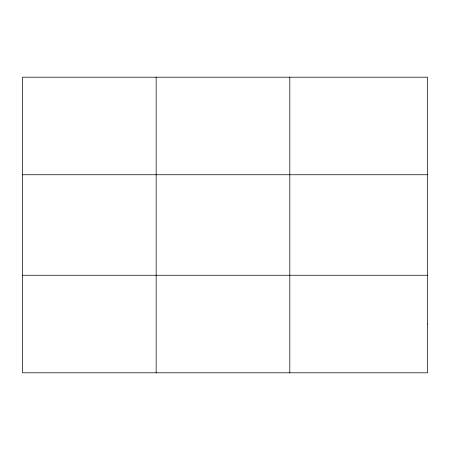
<?xml version="1.0" encoding="UTF-8"?>
<svg xmlns="http://www.w3.org/2000/svg" width="450" height="450" viewBox="0 0 450 450"><rect width="100%" height="100%" fill="white"/><g stroke="black" fill="none" stroke-linecap="round" stroke-linejoin="round"><path stroke-width="0.67" d="M156.15 77.192L156.15 372.808M289.8 77.192L289.8 372.808M22.5 174.746L427.5 174.746M22.5 275.254L427.5 275.254M427.5 324.034L427.5 372.808L22.5 372.808L22.5 77.192L427.5 77.192L427.5 324.034"/></g></svg>
